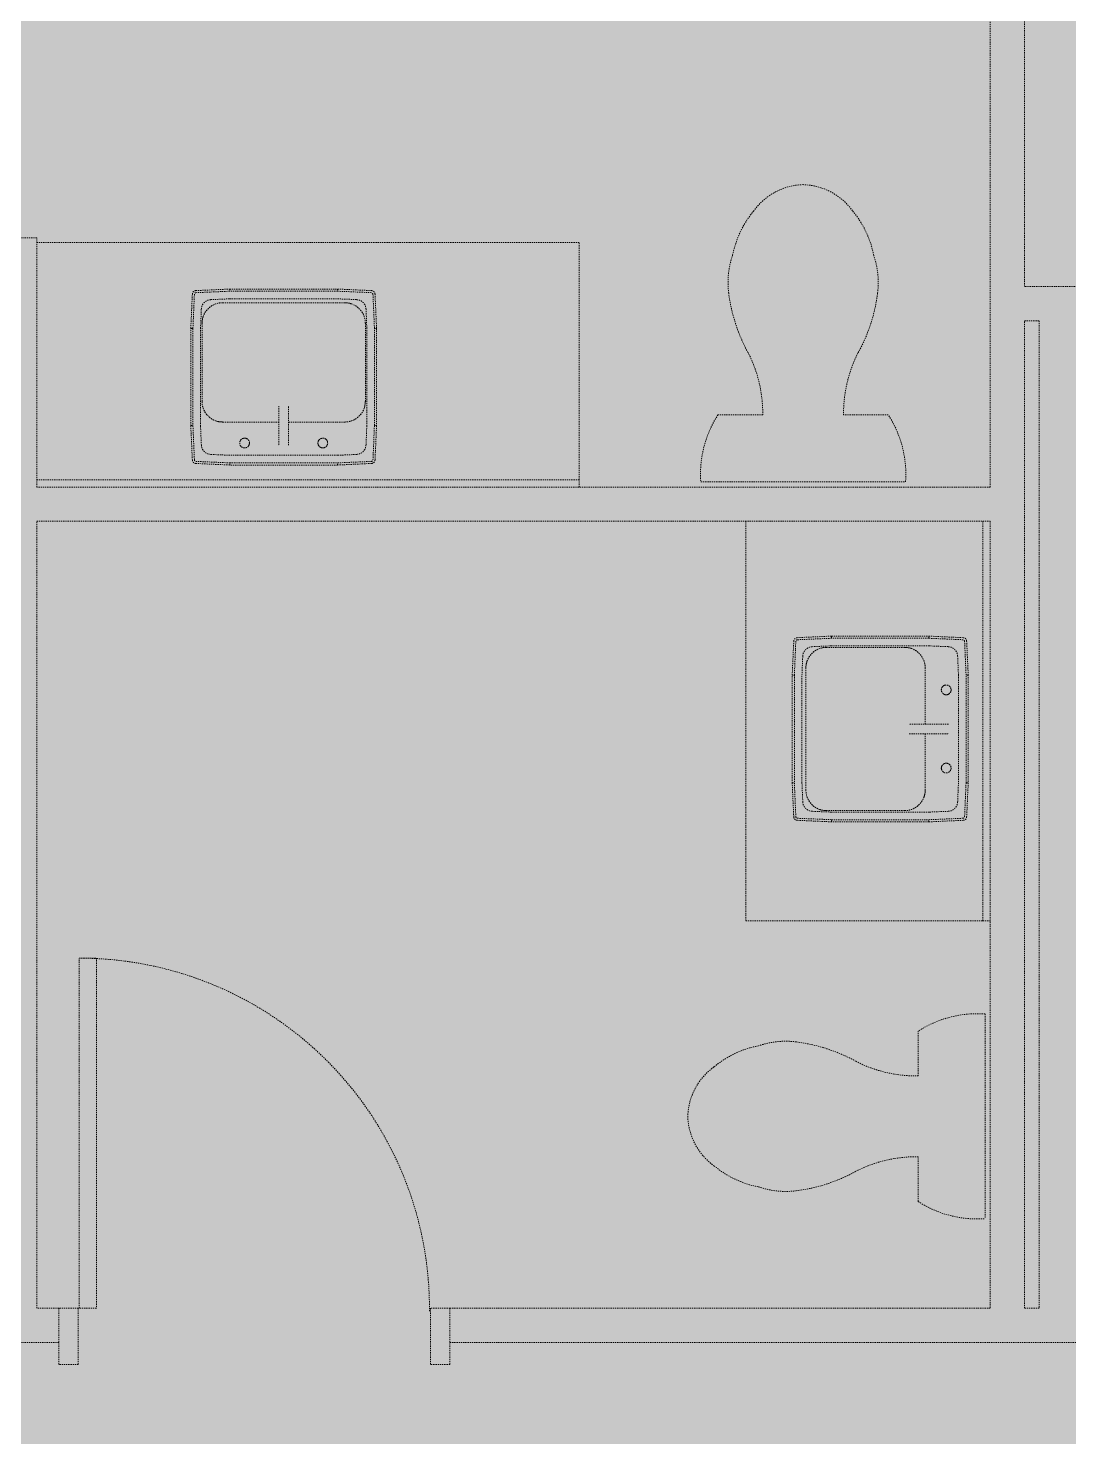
# Model space of a CAD drawing. Header units: inches. Extents: x 2358 to 5360, y 33 to 2545.
# Drawn here: x 3255.5 to 3361.9, y 2129.9 to 2274 of the extents above; entities that cross this region are included whole.
import ezdxf

# ---------------------------------------------------------------- set-up
doc = ezdxf.new("R2010")
doc.units = ezdxf.units.IN
doc.header["$MEASUREMENT"] = 0
doc.linetypes.add('Demolished', pattern=[0.1875, 0.125, -0.0625])
for name, color, linetype, lineweight in [('A-DETL-GENF', 92, 'Continuous', 9), ('A-DOOR', 31, 'Demolished', 9), ('A-DOOR-FRAM', 31, 'Demolished', 20), ('I-WALL', 2, 'Demolished', 9), ('P-SANR-FIXT', 6, 'Demolished', 9), ('Q-CASE', 31, 'Continuous', 13)]:
    doc.layers.add(name, color=color, linetype=linetype, lineweight=lineweight)

# ---------------------------------------------------------------- blocks, each defined once
blk = doc.blocks.new('Single Flush - OTJ_SOLIDFLUSH_ALUM-4852762-FIRST FLOOR DEMOLITION')
at = {"layer": 'A-DOOR', "color": 10, "lineweight": 20}
for p, q in [((16.15625, -1.75), (17.90625, -1.75)), ((16.15625, -37.5625), (16.15625, -1.75)), ((17.90625, -1.75), (17.90625, -37.5625)), ((17.90625, -37.5625), (16.15625, -37.5625))]:
    blk.add_line(p, q, dxfattribs=at)
at = {"layer": 'A-DOOR', "color": 7}
blk.add_arc((17.90625, -1.75), 35.8125, 179.5, 270, dxfattribs=at)
at = {"layer": 'A-DOOR-FRAM', "color": 10}
for p, q in [((-20, 4), (-20, -1.75)), ((-20, 4), (-18, 4)), ((-18, 4), (-18, -1.75)), ((18.000004, 4), (18.000004, -1.75)), ((18.000004, 4), (20.000004, 4)), ((20.000004, 4), (20.000004, -1.75)), ((-20, -1.75), (-18, -1.75)), ((18.000004, -1.75), (20.000004, -1.75))]:
    blk.add_line(p, q, dxfattribs=at)
blk = doc.blocks.new('P-Toilet-Floor-3D - Floor Mount-4923186-FIRST FLOOR DEMOLITION')
at = {"layer": 'P-SANR-FIXT', "color": 7}
for p, q in [((10.46, -1.47), (-10.46, -1.47)), ((-8.7, -8.31), (-4.13, -8.31)), ((4.13, -8.31), (8.7, -8.31))]:
    blk.add_line(p, q, dxfattribs=at)
for centre, radius, start, end in [((0.69, -2.25), 11.19, 176.0012, 212.8527), ((-0.69, -2.25), 11.19, 327.1473, 3.9988), ((-17.85, -8.46), 13.72, 332.9997, 0.6089), ((17.85, -8.46), 13.72, 179.3911, 207.0003), ((9.41, -22.94), 17.16, 151.2397, 172.7867), ((-9.41, -22.94), 17.16, 7.2133, 28.7603), ((0.88, -21.86), 8.56, 172.7867, 198.8936), ((-0.88, -21.86), 8.56, 341.1064, 7.2133), ((2.68, -22.72), 10.08, 190.9157, 219.9319), ((-2.68, -22.72), 10.08, 320.0681, 349.0843), ((0.18, -25.42), 6.45, 215.8378, 268.4031), ((-0.18, -25.42), 6.45, 271.5969, 324.1622)]:
    blk.add_arc(centre, radius, start, end, dxfattribs=at)
blk = doc.blocks.new('P-Toilet-Floor-3D - Floor Mount-4923280-FIRST FLOOR DEMOLITION')
at = {"layer": 'P-SANR-FIXT', "color": 7}
for p, q in [((-8.7, 8.31), (-4.13, 8.31)), ((4.13, 8.31), (8.7, 8.31)), ((10.46, 1.47), (-10.46, 1.47))]:
    blk.add_line(p, q, dxfattribs=at)
for centre, radius, start, end in [((0.18, 25.42), 6.45, 91.5969, 144.1622), ((-0.18, 25.42), 6.45, 35.8378, 88.4031), ((2.68, 22.72), 10.08, 140.0681, 169.0843), ((-2.68, 22.72), 10.08, 10.9157, 39.9319), ((0.88, 21.86), 8.56, 161.1064, 187.2133), ((-0.88, 21.86), 8.56, 352.7867, 18.8936), ((9.41, 22.94), 17.16, 187.2133, 208.7603), ((-9.41, 22.94), 17.16, 331.2397, 352.7867), ((-17.85, 8.46), 13.72, 359.3911, 27.0003), ((17.85, 8.46), 13.72, 152.9997, 180.6089), ((0.69, 2.25), 11.19, 147.1473, 183.9988), ((-0.69, 2.25), 11.19, 356.0012, 32.8527)]:
    blk.add_arc(centre, radius, start, end, dxfattribs=at)
blk = doc.blocks.new('C-Counter Top - ADJ HEIGHT-4923423-FIRST FLOOR DEMOLITION')
at = {"layer": 'Q-CASE', "color": 7, "linetype": 'Demolished', "lineweight": 9}
for p, q in [((-6.39, -0.75), (-6.39, 0)), ((-47.26, -0.75), (-6.39, -0.75)), ((-6.39, -25), (-6.39, -0.75)), ((-47.26, -25), (-6.39, -25))]:
    blk.add_line(p, q, dxfattribs=at)
blk = doc.blocks.new('C-Counter Top - ADJ HEIGHT-V22-FIRST FLOOR DEMOLITION')
at = {"layer": 'Q-CASE', "color": 7, "linetype": 'Demolished', "lineweight": 9}
for p, q in [((8.2, 25), (-47.26, 25)), ((8.2, 0.75), (8.2, 25)), ((8.2, 0.75), (-47.26, 0.75)), ((8.2, 0), (8.2, 0.75))]:
    blk.add_line(p, q, dxfattribs=at)
blk = doc.blocks.new('P-Sink-Rectangular - PSR1918-V23-FIRST FLOOR DEMOLITION')
at = {"layer": 'P-SANR-FIXT', "color": 7}
for p, q in [((-8.99, 8.84), (-5.52, 9)), ((-5.51, 8.78), (-8.98, 8.63)), ((-5.52, 9), (5.52, 9)), ((-5.52, 9), (-5.51, 8.78)), ((5.51, 8.78), (-5.51, 8.78)), ((5.52, 9), (5.51, 8.78)), ((8.98, 8.63), (5.51, 8.78)), ((5.52, 9), (8.99, 8.84)), ((-9.5, 4.97), (-9.34, 8.49)), ((-9.13, 8.48), (-9.28, 4.96)), ((-7.47, 7.92), (-5.51, 8)), ((-5.51, 8), (5.51, 8)), ((5.51, 8), (7.47, 7.92)), ((9.28, 4.96), (9.13, 8.48)), ((9.34, 8.49), (9.5, 4.97)), ((-8.5, 5.01), (-8.42, 6.97)), ((8.42, 6.97), (8.5, 5.01)), ((-9.5, 4.97), (-9.28, 4.96)), ((-9.5, -4.97), (-9.5, 4.97)), ((-9.28, 4.96), (-9.28, -4.96)), ((-8.5, -5.01), (-8.5, 5.01)), ((-6.25, 4.6), (-0.49, 4.6)), ((-6.25, 4.6), (-0.49, 4.6)), ((0.48, 4.6), (6.25, 4.6)), ((0.48, 4.6), (6.25, 4.6)), ((8.5, 5.01), (8.5, -5.01)), ((9.5, 4.97), (9.28, 4.96)), ((9.28, -4.96), (9.28, 4.96)), ((9.5, 4.97), (9.5, -4.97)), ((-8.35, -5.5), (-8.35, 2.5)), ((-8.35, -5.5), (-8.35, 2.5)), ((8.35, 2.5), (8.35, -5.5)), ((8.35, 2.5), (8.35, -5.5)), ((-9.5, -4.97), (-9.28, -4.96)), ((-9.34, -8.49), (-9.5, -4.97)), ((-9.28, -4.96), (-9.13, -8.48)), ((-8.42, -6.97), (-8.5, -5.01)), ((8.5, -5.01), (8.42, -6.97)), ((9.13, -8.48), (9.28, -4.96)), ((9.5, -4.97), (9.28, -4.96)), ((9.5, -4.97), (9.34, -8.49)), ((-8.98, -8.63), (-5.51, -8.78)), ((-5.51, -8), (-7.47, -7.92)), ((6.25, -7.6), (-6.25, -7.6)), ((6.25, -7.6), (-6.25, -7.6)), ((5.51, -8), (-5.51, -8)), ((7.47, -7.92), (5.51, -8)), ((5.51, -8.78), (8.98, -8.63)), ((-5.52, -9), (-8.99, -8.84)), ((-5.52, -9), (-5.51, -8.78)), ((5.52, -9), (-5.52, -9)), ((-5.51, -8.78), (5.51, -8.78)), ((5.52, -9), (5.51, -8.78)), ((8.99, -8.84), (5.52, -9))]:
    blk.add_line(p, q, dxfattribs=at)
at = {"layer": 'P-SANR-FIXT', "color": 7, "flags": 128}
for points in [[(-0.5, 6.97), (-0.5, 6.97), (-0.5, 6.96), (-0.5, 6.95), (-0.5, 6.94), (-0.5, 6.93), (-0.5, 6.91), (-0.5, 6.89), (-0.5, 6.87), (-0.5, 6.84), (-0.5, 6.81), (-0.5, 6.78), (-0.5, 6.74), (-0.5, 6.7), (-0.5, 6.66), (-0.5, 6.62), (-0.5, 6.57), (-0.5, 6.52), (-0.5, 6.47), (-0.5, 6.42), (-0.5, 6.36), (-0.5, 6.3), (-0.5, 6.24), (-0.5, 6.18), (-0.5, 6.11), (-0.5, 6.05), (-0.5, 5.98), (-0.5, 5.91), (-0.5, 5.84), (-0.5, 5.77), (-0.5, 5.69), (-0.5, 5.62), (-0.5, 5.54), (-0.5, 5.46), (-0.5, 5.39), (-0.5, 5.31), (-0.5, 5.23), (-0.5, 5.15), (-0.5, 5.07), (-0.5, 4.99), (-0.5, 4.91), (-0.5, 4.83), (-0.5, 4.75), (-0.5, 4.67), (-0.5, 4.59), (-0.5, 4.51), (-0.5, 4.44), (-0.5, 4.36), (-0.5, 4.28), (-0.5, 4.21), (-0.5, 4.13), (-0.5, 4.06), (-0.5, 3.99), (-0.5, 3.92), (-0.5, 3.86), (-0.5, 3.79), (-0.5, 3.73), (-0.5, 3.66), (-0.5, 3.61), (-0.5, 3.55), (-0.5, 3.49), (-0.5, 3.44), (-0.5, 3.39), (-0.5, 3.34), (-0.5, 3.3), (-0.5, 3.25), (-0.5, 3.21), (-0.5, 3.18), (-0.5, 3.14), (-0.5, 3.11), (-0.5, 3.08), (-0.5, 3.06), (-0.5, 3.04), (-0.5, 3.02), (-0.5, 3), (-0.5, 2.99), (-0.5, 2.98), (-0.5, 2.97), (-0.5, 2.97), (-0.5, 2.97)], [(0.5, 2.97), (0.5, 2.97), (0.5, 2.97), (0.5, 2.98), (0.5, 2.99), (0.5, 3.01), (0.5, 3.02), (0.5, 3.05), (0.5, 3.07), (0.5, 3.1), (0.5, 3.13), (0.5, 3.16), (0.5, 3.19), (0.5, 3.23), (0.5, 3.27), (0.5, 3.32), (0.5, 3.36), (0.5, 3.41), (0.5, 3.46), (0.5, 3.52), (0.5, 3.57), (0.5, 3.63), (0.5, 3.69), (0.5, 3.76), (0.5, 3.82), (0.5, 3.89), (0.5, 3.95), (0.5, 4.02), (0.5, 4.1), (0.5, 4.17), (0.5, 4.24), (0.5, 4.32), (0.5, 4.39), (0.5, 4.47), (0.5, 4.55), (0.5, 4.63), (0.5, 4.71), (0.5, 4.79), (0.5, 4.87), (0.5, 4.95), (0.5, 5.03), (0.5, 5.11), (0.5, 5.19), (0.5, 5.26), (0.5, 5.34), (0.5, 5.42), (0.5, 5.5), (0.5, 5.58), (0.5, 5.65), (0.5, 5.73), (0.5, 5.8), (0.5, 5.87), (0.5, 5.94), (0.5, 6.01), (0.5, 6.08), (0.5, 6.14), (0.5, 6.21), (0.5, 6.27), (0.5, 6.33), (0.5, 6.39), (0.5, 6.44), (0.5, 6.49), (0.5, 6.55), (0.5, 6.59), (0.5, 6.64), (0.5, 6.68), (0.5, 6.72), (0.5, 6.76), (0.5, 6.79), (0.5, 6.82), (0.5, 6.85), (0.5, 6.88), (0.5, 6.9), (0.5, 6.92), (0.5, 6.93), (0.5, 6.95), (0.5, 6.96), (0.5, 6.96), (0.5, 6.97), (0.5, 6.97)]]:
    blk.add_lwpolyline(points, dxfattribs=at)
at = {"layer": 'P-SANR-FIXT', "color": 7}
for centre, radius, start, end in [((-8.97, 8.47), 0.371, 92.5667, 177.4333), ((8.97, 8.47), 0.371, 2.5667, 87.4333), ((-8.97, 8.47), 0.156, 92.5667, 177.4333), ((-7.42, 6.92), 0.995, 92.5667, 177.4333), ((-4, 6.75), 0.5, 360, 180), ((-4, 6.75), 0.5, 60, 120), ((-4, 6.75), 0.5, 60, 120), ((-4, 6.75), 0.5, 75, 105), ((-4, 6.75), 0.5, 75, 105), ((4, 6.75), 0.5, 360, 180), ((4, 6.75), 0.5, 0, 120), ((4, 6.75), 0.5, 0, 120), ((4, 6.75), 0.5, 75, 105), ((4, 6.75), 0.5, 75, 105), ((7.42, 6.92), 0.995, 2.5667, 87.4333), ((8.97, 8.47), 0.156, 2.5667, 87.4333), ((-4, 6.75), 0.5, 180, 360), ((-4, 6.75), 0.5, 180, 270), ((-4, 6.75), 0.5, 180, 270), ((-4, 6.75), 0.5, 135, 165), ((-4, 6.75), 0.5, 135, 165), ((-4, 6.75), 0.5, 195, 240), ((-4, 6.75), 0.5, 195, 240), ((-4, 6.75), 0.5, 255, 270), ((-4, 6.75), 0.5, 255, 270), ((-4, 6.75), 0.5, 0, 45), ((-4, 6.75), 0.5, 15, 45), ((-4, 6.75), 0.5, 0, 45), ((-4, 6.75), 0.5, 15, 45), ((-4, 6.75), 0.5, 315, 360), ((-4, 6.75), 0.5, 315, 360), ((-4, 6.75), 0.5, 315, 345), ((-4, 6.75), 0.5, 315, 345), ((4, 6.75), 0.5, 165, 180), ((4, 6.75), 0.5, 165, 180), ((4, 6.75), 0.5, 165, 180), ((4, 6.75), 0.5, 165, 180), ((4, 6.75), 0.5, 180, 360), ((4, 6.75), 0.5, 180, 195), ((4, 6.75), 0.5, 180, 195), ((4, 6.75), 0.5, 180, 195), ((4, 6.75), 0.5, 180, 195), ((4, 6.75), 0.5, 135, 164.8281), ((4, 6.75), 0.5, 135, 164.8281), ((4, 6.75), 0.5, 195.1719, 225), ((4, 6.75), 0.5, 195.1719, 225), ((4, 6.75), 0.5, 135, 150), ((4, 6.75), 0.5, 135, 150), ((4, 6.75), 0.5, 210, 225), ((4, 6.75), 0.5, 210, 225), ((4, 6.75), 0.5, 240, 300), ((4, 6.75), 0.5, 240, 300), ((4, 6.75), 0.5, 255, 270), ((4, 6.75), 0.5, 255, 270), ((4, 6.75), 0.5, 30, 60), ((4, 6.75), 0.5, 30, 60), ((4, 6.75), 0.5, 315, 345), ((4, 6.75), 0.5, 315, 345), ((4, 6.75), 0.5, 315, 330), ((4, 6.75), 0.5, 315, 330), ((-6.25, 2.5), 2.1, 90, 180), ((-6.25, 2.5), 2.1, 90, 180), ((-6.25, 2.5), 2.1, 115.0288, 154.9712), ((-6.25, 2.5), 2.1, 90, 109.9712), ((6.25, 2.5), 2.1, 70.0288, 90), ((6.25, 2.5), 2.1, 0, 90), ((6.25, 2.5), 2.1, 0, 90), ((6.25, 2.5), 2.1, 25.0288, 64.9712), ((-6.25, 2.5), 2.1, 160.0288, 180), ((6.25, 2.5), 2.1, 0, 19.9712), ((-6.25, -5.5), 2.1, 180, 270), ((-6.25, -5.5), 2.1, 180, 270), ((-6.25, -5.5), 2.1, 181.1283, 199.9712), ((6.25, -5.5), 2.1, 270, 360), ((6.25, -5.5), 2.1, 270, 360), ((6.25, -5.5), 2.1, 340.0288, 358.8717), ((-7.42, -6.92), 0.995, 182.5667, 267.4333), ((-6.25, -5.5), 2.1, 205.0288, 244.9712), ((6.25, -5.5), 2.1, 295.0288, 334.9712), ((7.42, -6.92), 0.995, 272.5667, 357.4333), ((-8.97, -8.47), 0.371, 182.5667, 267.4333), ((-8.97, -8.47), 0.156, 182.5667, 267.4333), ((-6.25, -5.5), 2.1, 250.0288, 270), ((6.25, -5.5), 2.1, 270, 289.9712), ((8.97, -8.47), 0.156, 272.5667, 357.4333), ((8.97, -8.47), 0.371, 272.5667, 357.4333)]:
    blk.add_arc(centre, radius, start, end, dxfattribs=at)
blk = doc.blocks.new('P-Sink-Rectangular - PSR1918-3060176-FIRST FLOOR DEMOLITION')
at = {"layer": 'P-SANR-FIXT', "color": 7}
for p, q in [((-8.99, 8.84), (-5.52, 9)), ((-5.51, 8.78), (-8.98, 8.63)), ((-5.52, 9), (5.52, 9)), ((-5.52, 9), (-5.51, 8.78)), ((5.51, 8.78), (-5.51, 8.78)), ((5.52, 9), (5.51, 8.78)), ((8.98, 8.63), (5.51, 8.78)), ((5.52, 9), (8.99, 8.84)), ((-9.5, 4.97), (-9.34, 8.49)), ((-9.13, 8.48), (-9.28, 4.96)), ((-7.47, 7.92), (-5.51, 8)), ((-5.51, 8), (5.51, 8)), ((5.51, 8), (7.47, 7.92)), ((9.28, 4.96), (9.13, 8.48)), ((9.34, 8.49), (9.5, 4.97)), ((-8.5, 5.01), (-8.42, 6.97)), ((8.42, 6.97), (8.5, 5.01)), ((-9.5, 4.97), (-9.28, 4.96)), ((-9.5, -4.97), (-9.5, 4.97)), ((-9.28, 4.96), (-9.28, -4.96)), ((-8.5, -5.01), (-8.5, 5.01)), ((-6.25, 4.6), (-0.49, 4.6)), ((-6.25, 4.6), (-0.49, 4.6)), ((0.48, 4.6), (6.25, 4.6)), ((0.48, 4.6), (6.25, 4.6)), ((8.5, 5.01), (8.5, -5.01)), ((9.5, 4.97), (9.28, 4.96)), ((9.28, -4.96), (9.28, 4.96)), ((9.5, 4.97), (9.5, -4.97)), ((-8.35, -5.5), (-8.35, 2.5)), ((-8.35, -5.5), (-8.35, 2.5)), ((8.35, 2.5), (8.35, -5.5)), ((8.35, 2.5), (8.35, -5.5)), ((-9.5, -4.97), (-9.28, -4.96)), ((-9.34, -8.49), (-9.5, -4.97)), ((-9.28, -4.96), (-9.13, -8.48)), ((-8.42, -6.97), (-8.5, -5.01)), ((8.5, -5.01), (8.42, -6.97)), ((9.13, -8.48), (9.28, -4.96)), ((9.5, -4.97), (9.28, -4.96)), ((9.5, -4.97), (9.34, -8.49)), ((-8.98, -8.63), (-5.51, -8.78)), ((-5.51, -8), (-7.47, -7.92)), ((6.25, -7.6), (-6.25, -7.6)), ((6.25, -7.6), (-6.25, -7.6)), ((5.51, -8), (-5.51, -8)), ((7.47, -7.92), (5.51, -8)), ((5.51, -8.78), (8.98, -8.63)), ((-5.52, -9), (-8.99, -8.84)), ((-5.52, -9), (-5.51, -8.78)), ((5.52, -9), (-5.52, -9)), ((-5.51, -8.78), (5.51, -8.78)), ((5.52, -9), (5.51, -8.78)), ((8.99, -8.84), (5.52, -9))]:
    blk.add_line(p, q, dxfattribs=at)
at = {"layer": 'P-SANR-FIXT', "color": 7, "flags": 128}
for points in [[(-0.5, 6.97), (-0.5, 6.97), (-0.5, 6.96), (-0.5, 6.95), (-0.5, 6.94), (-0.5, 6.93), (-0.5, 6.91), (-0.5, 6.89), (-0.5, 6.87), (-0.5, 6.84), (-0.5, 6.81), (-0.5, 6.78), (-0.5, 6.74), (-0.5, 6.7), (-0.5, 6.66), (-0.5, 6.62), (-0.5, 6.57), (-0.5, 6.52), (-0.5, 6.47), (-0.5, 6.42), (-0.5, 6.36), (-0.5, 6.3), (-0.5, 6.24), (-0.5, 6.18), (-0.5, 6.11), (-0.5, 6.05), (-0.5, 5.98), (-0.5, 5.91), (-0.5, 5.84), (-0.5, 5.77), (-0.5, 5.69), (-0.5, 5.62), (-0.5, 5.54), (-0.5, 5.46), (-0.5, 5.39), (-0.5, 5.31), (-0.5, 5.23), (-0.5, 5.15), (-0.5, 5.07), (-0.5, 4.99), (-0.5, 4.91), (-0.5, 4.83), (-0.5, 4.75), (-0.5, 4.67), (-0.5, 4.59), (-0.5, 4.51), (-0.5, 4.44), (-0.5, 4.36), (-0.5, 4.28), (-0.5, 4.21), (-0.5, 4.13), (-0.5, 4.06), (-0.5, 3.99), (-0.5, 3.92), (-0.5, 3.86), (-0.5, 3.79), (-0.5, 3.73), (-0.5, 3.66), (-0.5, 3.61), (-0.5, 3.55), (-0.5, 3.49), (-0.5, 3.44), (-0.5, 3.39), (-0.5, 3.34), (-0.5, 3.3), (-0.5, 3.25), (-0.5, 3.21), (-0.5, 3.18), (-0.5, 3.14), (-0.5, 3.11), (-0.5, 3.08), (-0.5, 3.06), (-0.5, 3.04), (-0.5, 3.02), (-0.5, 3), (-0.5, 2.99), (-0.5, 2.98), (-0.5, 2.97), (-0.5, 2.97), (-0.5, 2.97)], [(0.5, 2.97), (0.5, 2.97), (0.5, 2.97), (0.5, 2.98), (0.5, 2.99), (0.5, 3.01), (0.5, 3.02), (0.5, 3.05), (0.5, 3.07), (0.5, 3.1), (0.5, 3.13), (0.5, 3.16), (0.5, 3.19), (0.5, 3.23), (0.5, 3.27), (0.5, 3.32), (0.5, 3.36), (0.5, 3.41), (0.5, 3.46), (0.5, 3.52), (0.5, 3.57), (0.5, 3.63), (0.5, 3.69), (0.5, 3.76), (0.5, 3.82), (0.5, 3.89), (0.5, 3.95), (0.5, 4.02), (0.5, 4.1), (0.5, 4.17), (0.5, 4.24), (0.5, 4.32), (0.5, 4.39), (0.5, 4.47), (0.5, 4.55), (0.5, 4.63), (0.5, 4.71), (0.5, 4.79), (0.5, 4.87), (0.5, 4.95), (0.5, 5.03), (0.5, 5.11), (0.5, 5.19), (0.5, 5.26), (0.5, 5.34), (0.5, 5.42), (0.5, 5.5), (0.5, 5.58), (0.5, 5.65), (0.5, 5.73), (0.5, 5.8), (0.5, 5.87), (0.5, 5.94), (0.5, 6.01), (0.5, 6.08), (0.5, 6.14), (0.5, 6.21), (0.5, 6.27), (0.5, 6.33), (0.5, 6.39), (0.5, 6.44), (0.5, 6.49), (0.5, 6.55), (0.5, 6.59), (0.5, 6.64), (0.5, 6.68), (0.5, 6.72), (0.5, 6.76), (0.5, 6.79), (0.5, 6.82), (0.5, 6.85), (0.5, 6.88), (0.5, 6.9), (0.5, 6.92), (0.5, 6.93), (0.5, 6.95), (0.5, 6.96), (0.5, 6.96), (0.5, 6.97), (0.5, 6.97)]]:
    blk.add_lwpolyline(points, dxfattribs=at)
at = {"layer": 'P-SANR-FIXT', "color": 7}
for centre, radius, start, end in [((-8.97, 8.47), 0.371, 92.5667, 177.4333), ((8.97, 8.47), 0.371, 2.5667, 87.4333), ((-8.97, 8.47), 0.156, 92.5667, 177.4333), ((-7.42, 6.92), 0.995, 92.5667, 177.4333), ((-4, 6.75), 0.5, 360, 180), ((-4, 6.75), 0.5, 60, 120), ((-4, 6.75), 0.5, 60, 120), ((-4, 6.75), 0.5, 75, 105), ((-4, 6.75), 0.5, 75, 105), ((4, 6.75), 0.5, 360, 180), ((4, 6.75), 0.5, 0, 120), ((4, 6.75), 0.5, 0, 120), ((4, 6.75), 0.5, 75, 105), ((4, 6.75), 0.5, 75, 105), ((7.42, 6.92), 0.995, 2.5667, 87.4333), ((8.97, 8.47), 0.156, 2.5667, 87.4333), ((-4, 6.75), 0.5, 180, 360), ((-4, 6.75), 0.5, 180, 270), ((-4, 6.75), 0.5, 180, 270), ((-4, 6.75), 0.5, 135, 165), ((-4, 6.75), 0.5, 135, 165), ((-4, 6.75), 0.5, 195, 240), ((-4, 6.75), 0.5, 195, 240), ((-4, 6.75), 0.5, 255, 270), ((-4, 6.75), 0.5, 255, 270), ((-4, 6.75), 0.5, 0, 45), ((-4, 6.75), 0.5, 15, 45), ((-4, 6.75), 0.5, 0, 45), ((-4, 6.75), 0.5, 15, 45), ((-4, 6.75), 0.5, 315, 360), ((-4, 6.75), 0.5, 315, 360), ((-4, 6.75), 0.5, 315, 345), ((-4, 6.75), 0.5, 315, 345), ((4, 6.75), 0.5, 135, 180), ((4, 6.75), 0.5, 135, 180), ((4, 6.75), 0.5, 165, 180), ((4, 6.75), 0.5, 165, 180), ((4, 6.75), 0.5, 180, 360), ((4, 6.75), 0.5, 180, 225), ((4, 6.75), 0.5, 180, 195), ((4, 6.75), 0.5, 180, 225), ((4, 6.75), 0.5, 180, 195), ((4, 6.75), 0.5, 135, 150), ((4, 6.75), 0.5, 135, 150), ((4, 6.75), 0.5, 210, 225), ((4, 6.75), 0.5, 210, 225), ((4, 6.75), 0.5, 240, 300), ((4, 6.75), 0.5, 240, 300), ((4, 6.75), 0.5, 255, 270), ((4, 6.75), 0.5, 255, 270), ((4, 6.75), 0.5, 30, 60), ((4, 6.75), 0.5, 30, 60), ((4, 6.75), 0.5, 315, 345), ((4, 6.75), 0.5, 315, 345), ((4, 6.75), 0.5, 315, 330), ((4, 6.75), 0.5, 315, 330), ((-6.25, 2.5), 2.1, 90, 180), ((-6.25, 2.5), 2.1, 90, 180), ((-6.25, 2.5), 2.1, 115.0288, 154.9712), ((-6.25, 2.5), 2.1, 90, 109.9712), ((6.25, 2.5), 2.1, 70.0288, 90), ((6.25, 2.5), 2.1, 0, 90), ((6.25, 2.5), 2.1, 0, 90), ((6.25, 2.5), 2.1, 25.0288, 64.9712), ((-6.25, 2.5), 2.1, 160.0288, 180), ((6.25, 2.5), 2.1, 0, 19.9712), ((-6.25, -5.5), 2.1, 180, 199.9712), ((-6.25, -5.5), 2.1, 180, 270), ((-6.25, -5.5), 2.1, 180, 270), ((6.25, -5.5), 2.1, 270, 360), ((6.25, -5.5), 2.1, 270, 360), ((6.25, -5.5), 2.1, 340.0288, 360), ((-7.42, -6.92), 0.995, 182.5667, 267.4333), ((-6.25, -5.5), 2.1, 205.0288, 244.9712), ((6.25, -5.5), 2.1, 295.0288, 334.9712), ((7.42, -6.92), 0.995, 272.5667, 357.4333), ((-8.97, -8.47), 0.371, 182.5667, 267.4333), ((-8.97, -8.47), 0.156, 182.5667, 267.4333), ((-6.25, -5.5), 2.1, 250.0288, 270), ((6.25, -5.5), 2.1, 270, 289.9712), ((8.97, -8.47), 0.156, 272.5667, 357.4333), ((8.97, -8.47), 0.371, 272.5667, 357.4333)]:
    blk.add_arc(centre, radius, start, end, dxfattribs=at)

msp = doc.modelspace()

# ---------------------------------------------------------------- hatches: boundary and pattern name
at = {"layer": 'A-DETL-GENF'}
h = msp.add_hatch(color=254, dxfattribs=at)
h.paths.add_polyline_path([(5074.04, 154.12), (5359.88, 269.77), (5028.87, 1087.92), (5028.17, 1087.64), (5045.22, 1045.46), (5045.91, 1045.73), (5046.85, 1043.42), (5046.15, 1043.13), (5063.21, 1000.95), (5063.89, 1001.23), (5064.83, 998.91), (5064.13, 998.63), (5081.19, 956.45), (5081.87, 956.72), (5082.81, 954.41), (5082.11, 954.13), (5099.17, 911.94), (5099.85, 912.22), (5100.79, 909.9), (5100.1, 909.62), (5117.15, 867.44), (5117.84, 867.71), (5118.77, 865.4), (5118.08, 865.12), (5135.13, 822.93), (5135.82, 823.21), (5136.75, 820.89), (5136.06, 820.61), (5153.11, 778.43), (5153.8, 778.7), (5154.73, 776.39), (5154.04, 776.11), (5171.09, 733.92), (5171.78, 734.2), (5172.71, 731.88), (5172.02, 731.6), (5189.07, 689.42), (5189.76, 689.7), (5190.7, 687.38), (5190, 687.1), (5207.05, 644.91), (5207.74, 645.19), (5208.68, 642.87), (5207.98, 642.59), (5225.04, 600.41), (5225.72, 600.69), (5226.66, 598.37), (5225.96, 598.09), (5243.02, 555.9), (5243.7, 556.18), (5244.64, 553.86), (5243.94, 553.58), (5261, 511.4), (5261.68, 511.68), (5262.62, 509.36), (5261.93, 509.08), (5278.98, 466.89), (5279.67, 467.17), (5280.6, 464.85), (5279.91, 464.57), (5296.96, 422.39), (5297.65, 422.67), (5298.58, 420.35), (5297.89, 420.07), (5314.94, 377.88), (5315.63, 378.16), (5316.56, 375.84), (5315.87, 375.56), (5332.92, 333.38), (5333.61, 333.66), (5334.55, 331.34), (5333.85, 331.06), (5350.95, 288.77), (5351.63, 289.04), (5352.57, 286.73), (5351.87, 286.44), (5357.77, 271.84), (5356.85, 271.47), (5350.94, 286.07), (5347.93, 284.85), (5347, 287.17), (5350.01, 288.39), (5332.91, 330.68), (5329.91, 329.47), (5328.97, 331.78), (5331.99, 333), (5314.93, 375.18), (5314.1, 374.85), (5313.16, 377.17), (5313.99, 377.54), (5296.95, 419.69), (5293.95, 418.48), (5293.01, 420.79), (5296.02, 422.01), (5278.97, 464.19), (5275.97, 462.98), (5275.03, 465.3), (5278.04, 466.52), (5260.99, 508.7), (5257.98, 507.48), (5257.05, 509.8), (5260.06, 511.02), (5243.01, 553.2), (5240, 551.99), (5239.07, 554.31), (5242.08, 555.53), (5225.03, 597.71), (5222.02, 596.49), (5221.09, 598.81), (5224.1, 600.03), (5207.05, 642.21), (5204.04, 641), (5203.1, 643.32), (5206.12, 644.53), (5189.06, 686.72), (5186.06, 685.5), (5185.12, 687.82), (5188.14, 689.04), (5171.08, 731.22), (5168.08, 730.01), (5167.14, 732.33), (5170.16, 733.54), (5153.1, 775.73), (5150.1, 774.51), (5149.16, 776.83), (5152.17, 778.05), (5135.12, 820.23), (5132.12, 819.02), (5131.18, 821.34), (5134.19, 822.55), (5117.14, 864.74), (5114.14, 863.52), (5113.2, 865.84), (5116.21, 867.06), (5099.16, 909.24), (5098.35, 908.92), (5098.61, 908.29), (4956.75, 850.97), (4947.72, 873.32), (4889.01, 849.6), (4889.06, 849.47), (4885.82, 848.16), (4872.47, 881.19), (4692.86, 808.62), (4699.75, 791.58), (4695.11, 789.7), (4688.22, 806.75), (4595.1, 769.13), (4388.48, 1280.54), (4422.59, 1294.32), (4411.23, 1322.42), (4414.48, 1323.73), (4427.17, 1292.38), (4429.4, 1287.94), (4432.31, 1283.3), (4435.39, 1279.2), (4438.95, 1275.27), (4442.85, 1271.68), (4447.06, 1268.45), (4451.54, 1265.61), (4456.26, 1263.19), (4461.17, 1261.2), (4466.25, 1259.66), (4471.6, 1258.56), (4476.71, 1257.98), (4482.01, 1257.85), (4487.31, 1258.19), (4492.54, 1259.02), (4497.83, 1260.36), (4502.7, 1262.05), (4507.53, 1264.24), (4512.14, 1266.86), (4516.75, 1270.09), (4520.57, 1273.28), (4524.32, 1277.03), (4529.28, 1279.6), (4534.45, 1281.73), (4539.78, 1283.4), (4545.24, 1284.61), (4550.78, 1285.33), (4556.66, 1285.56), (4561.95, 1285.33), (4567.49, 1284.6), (4573.22, 1283.31), (4578.28, 1281.73), (4583.45, 1279.6), (4588.41, 1277.03), (4593.24, 1273.96), (4597.58, 1270.65), (4601.71, 1266.89), (4605.5, 1262.78), (4608.92, 1258.36), (4611.95, 1253.66), (4614.55, 1248.72), (4640.21, 1259.09), (4651.45, 1231.28), (4624.34, 1220.31), (4628.55, 1209.88), (4625.31, 1208.57), (4621.09, 1219), (4616.69, 1217.22), (4615.38, 1220.46), (4623.26, 1223.65), (4613.7, 1247.3), (4611.73, 1246.5), (4611.16, 1247.67), (4608.84, 1252.04), (4605.99, 1256.44), (4602.77, 1260.59), (4599.21, 1264.44), (4595.33, 1267.97), (4591.16, 1271.15), (4586.58, 1274.04), (4582.07, 1276.38), (4577.22, 1278.39), (4572.22, 1279.97), (4567.1, 1281.12), (4561.9, 1281.82), (4556.36, 1282.06), (4551.42, 1281.87), (4546.22, 1281.22), (4541.09, 1280.13), (4536.07, 1278.59), (4531.2, 1276.63), (4526.52, 1274.26), (4523.9, 1271.6), (4520.57, 1268.66), (4518.21, 1266.78), (4547.93, 1193.2), (4578.3, 1205.47), (4579.61, 1202.23), (4546, 1188.65), (4540.01, 1203.47), (4508.69, 1190.81), (4507.38, 1194.06), (4538.7, 1206.71), (4515.27, 1264.71), (4515.27, 1264.71), (4510.63, 1261.92), (4505.77, 1259.54), (4500.72, 1257.6), (4495.52, 1256.09), (4490.2, 1255.05), (4484.82, 1254.46), (4479.41, 1254.35), (4474.01, 1254.7), (4468.66, 1255.53), (4463.4, 1256.81), (4458.27, 1258.54), (4453.31, 1260.71), (4448.56, 1263.3), (4444.05, 1266.3), (4439.49, 1269.98), (4435.89, 1273.4), (4432.2, 1277.59), (4429.08, 1281.8), (4426.25, 1286.41), (4423.91, 1291.08), (4394.08, 1279.02), (4439.49, 1166.63), (4470.29, 1179.07), (4471.6, 1175.83), (4440.8, 1163.38), (4485.51, 1052.72), (4659.82, 1123.15), (4638.79, 1175.19), (4642.04, 1176.5), (4665.97, 1117.27), (4662.72, 1115.96), (4661.13, 1119.9), (4486.82, 1049.48), (4598.08, 774.1), (4772.39, 844.53), (4677.71, 1078.87), (4680.95, 1080.18), (4685.2, 1069.66), (4763.09, 1101.12), (4732.56, 1176.69), (4754.35, 1185.49), (4755.66, 1182.25), (4737.11, 1174.76), (4766.33, 1102.43), (4783.98, 1109.57), (4822.06, 1015.32), (4818.81, 1014.01), (4782.05, 1105.01), (4686.52, 1066.41), (4739.86, 934.38), (4835.39, 972.98), (4833.8, 976.92), (4837.04, 978.23), (4841.54, 967.11), (4838.29, 965.8), (4836.7, 969.74), (4741.17, 931.14), (4775.63, 845.84), (4871.16, 884.44), (4853.28, 928.71), (4856.52, 930.02), (4861.29, 918.22), (4872.1, 922.58), (4873.41, 919.34), (4862.6, 914.97), (4887.7, 852.85), (4946.41, 876.57), (4921.31, 938.69), (4910.5, 934.32), (4909.19, 937.57), (4920, 941.93), (4905.73, 977.24), (4908.98, 978.55), (4958.68, 855.53), (5097.3, 911.53), (5097.41, 911.23), (5098.23, 911.56), (5081.18, 953.75), (5078.17, 952.53), (5077.24, 954.85), (5080.25, 956.07), (5063.2, 998.25), (5060.19, 997.04), (5059.26, 999.36), (5062.27, 1000.57), (5045.22, 1042.76), (5042.21, 1041.54), (5041.27, 1043.86), (5044.29, 1045.08), (5027.23, 1087.26), (5024.23, 1086.05), (5023.29, 1088.37), (5026.31, 1089.58), (5009.25, 1131.77), (5006.25, 1130.55), (5005.31, 1132.87), (5008.33, 1134.09), (4991.27, 1176.27), (4988.27, 1175.06), (4987.33, 1177.38), (4990.34, 1178.59), (4973.29, 1220.78), (4970.29, 1219.56), (4969.35, 1221.88), (4972.36, 1223.1), (4955.31, 1265.28), (4952.31, 1264.07), (4952.49, 1263.6), (4936.5, 1257.14), (4947.36, 1230.27), (4826.9, 1181.58), (4875.8, 1060.59), (4872.56, 1059.28), (4820.95, 1186.95), (4824.2, 1188.26), (4825.59, 1184.83), (4942.8, 1232.2), (4931.94, 1259.07), (4951.18, 1266.85), (4951.37, 1266.38), (4954.38, 1267.6), (4937.33, 1309.79), (4934.32, 1308.57), (4933.39, 1310.89), (4936.4, 1312.11), (4919.35, 1354.29), (4916.34, 1353.08), (4915.41, 1355.39), (4918.42, 1356.61), (4901.37, 1398.8), (4898.36, 1397.58), (4897.43, 1399.9), (4900.44, 1401.12), (4883.39, 1443.3), (4880.38, 1442.09), (4879.44, 1444.4), (4882.46, 1445.62), (4865.4, 1487.8), (4862.49, 1486.59), (4862.67, 1486.16), (4664.62, 1406.12), (4722.21, 1263.64), (4725.26, 1264.88), (4726.57, 1261.63), (4697.4, 1249.84), (4686.16, 1277.66), (4709.03, 1286.9), (4661.38, 1404.81), (4574.54, 1369.71), (4587.51, 1337.6), (4589.44, 1333.47), (4591.81, 1329.57), (4594.57, 1325.94), (4597.85, 1322.51), (4601.19, 1319.67), (4604.96, 1317.11), (4608.98, 1314.96), (4613.21, 1313.25), (4617.6, 1312), (4622.1, 1311.23), (4626.65, 1310.94), (4631.21, 1311.14), (4635.72, 1311.83), (4640.13, 1312.99), (4644.39, 1314.62), (4645.81, 1311.43), (4641.49, 1309.76), (4637.03, 1308.53), (4632.47, 1307.76), (4627.85, 1307.45), (4623.22, 1307.6), (4618.64, 1308.21), (4614.13, 1309.28), (4609.76, 1310.8), (4605.56, 1312.75), (4601.58, 1315.1), (4597.58, 1318.1), (4594.42, 1320.95), (4591.16, 1324.6), (4588.41, 1328.38), (4586.21, 1332.09), (4584.27, 1336.29), (4549.18, 1423.11), (4398.86, 1362.36), (4400.99, 1357.11), (4397.74, 1355.8), (4395.62, 1361.05), (4357.67, 1345.72), (4350.63, 1363.16), (4355.73, 1365.22), (4361.04, 1352.07), (4550.69, 1428.71), (4573.22, 1372.95), (4861.36, 1489.4), (4861.54, 1488.94), (4864.48, 1490.13), (4847.42, 1532.31), (4844.42, 1531.1), (4843.48, 1533.41), (4846.5, 1534.63), (4829.44, 1576.81), (4826.44, 1575.6), (4825.5, 1577.92), (4828.51, 1579.14), (4811.46, 1621.32), (4808.46, 1620.11), (4807.52, 1622.42), (4810.53, 1623.64), (4793.48, 1665.82), (4790.48, 1664.61), (4789.54, 1666.93), (4792.55, 1668.15), (4775.51, 1710.33), (4773.1, 1709.36), (4772.17, 1711.68), (4774.57, 1712.65), (4757.52, 1754.83), (4754.51, 1753.62), (4753.58, 1755.94), (4756.59, 1757.16), (4739.44, 1799.57), (4736.44, 1798.36), (4735.5, 1800.67), (4738.52, 1801.89), (4721.46, 1844.08), (4718.46, 1842.86), (4717.56, 1845.19), (4720.53, 1846.4), (4703.86, 1887.65), (4700.85, 1886.44), (4699.91, 1888.76), (4702.93, 1889.97), (4685.5, 1933.08), (4682.5, 1931.87), (4681.56, 1934.19), (4684.57, 1935.41), (4667.52, 1977.59), (4664.51, 1976.38), (4663.58, 1978.69), (4666.59, 1979.91), (4649.54, 2022.09), (4646.68, 2020.94), (4645.75, 2023.26), (4648.61, 2024.42), (4631.56, 2066.6), (4628.55, 2065.39), (4627.62, 2067.7), (4630.63, 2068.92), (4613.57, 2111.1), (4610.57, 2109.89), (4609.63, 2112.21), (4612.65, 2113.43), (4595.6, 2155.61), (4592.59, 2154.4), (4591.65, 2156.71), (4594.67, 2157.93), (4577.61, 2200.11), (4574.61, 2198.9), (4573.67, 2201.22), (4576.69, 2202.44), (4559.63, 2244.62), (4556.63, 2243.4), (4555.69, 2245.72), (4558.7, 2246.94), (4541.65, 2289.12), (4538.65, 2287.91), (4537.71, 2290.23), (4540.72, 2291.45), (4523.67, 2333.63), (4520.67, 2332.41), (4519.73, 2334.73), (4522.74, 2335.95), (4505.69, 2378.13), (4502.68, 2376.92), (4501.75, 2379.24), (4504.76, 2380.45), (4487.71, 2422.64), (4484.7, 2421.42), (4483.77, 2423.74), (4486.78, 2424.96), (4469.54, 2467.61), (4466.53, 2466.39), (4465.6, 2468.71), (4468.61, 2469.93), (4451.56, 2512.11), (4448.55, 2510.9), (4447.62, 2513.22), (4450.63, 2514.43), (4439.11, 2542.94), (4440.04, 2543.32), (4439.5, 2544.66), (2358.62, 2544.66), (2358.62, 1652.81), (2649.87, 1456.37), (2881.77, 1550.06), (3009, 1464.24), (2955.99, 1385.65), (3246.85, 1189.46), (3482.23, 1538.42), (3691.04, 1622.79), (3685.11, 1637.47), (3688.35, 1638.78), (3694.29, 1624.1), (3739.13, 1642.22), (3805.16, 1478.8), (3803.55, 1478.16), (3825.49, 1422.3), (3827.63, 1423.17), (3907.42, 1225.68), (3877.61, 1213.59), (3913.82, 1124.09), (3945.07, 1136.72), (3949.65, 1125.38), (4024.56, 1155.65), (4028.11, 1146.85), (4328.27, 1268.07), (4561.35, 691.17), (4710.56, 751.46), (4710.09, 752.62), (4714.73, 754.49), (4774.66, 606.24), (4826.32, 478.54), (4926.13, 518.87), (4926.34, 519.35), (4929.32, 511.93), (4929.28, 511.91), (4942.78, 478.54), (4942.84, 478.56), (4953.11, 453.17), (4970.7, 460.27), (4981.37, 433.87), (4963.74, 426.73), (4963.81, 426.56), (4963.89, 426.53), (4994.26, 351.47), (4994.19, 351.46), (5061.81, 184.34), (5073.72, 189.15), (5084.12, 163.42), (5080.87, 162.11), (5080.1, 164.02), (5071.45, 160.52), (5073.24, 156.07), (5114.21, 172.62), (5112.99, 175.64), (5115.31, 176.57), (5116.52, 173.56), (5158.71, 190.61), (5157.69, 193.14), (5160, 194.08), (5161.03, 191.54), (5203.22, 208.59), (5202, 211.6), (5204.32, 212.54), (5205.53, 209.52), (5247.72, 226.57), (5246.5, 229.58), (5248.82, 230.52), (5250.04, 227.5), (5292.23, 244.55), (5291.21, 247.07), (5293.53, 248), (5294.54, 245.49), (5336.73, 262.53), (5335.51, 265.54), (5337.83, 266.48), (5339.05, 263.47), (5356.43, 270.49), (5356.81, 269.56), (5339.42, 262.54), (5339.7, 261.84), (5337.39, 260.91), (5337.1, 261.6), (5294.92, 244.56), (5295.2, 243.86), (5292.88, 242.93), (5292.6, 243.62), (5250.41, 226.58), (5250.69, 225.88), (5248.38, 224.95), (5248.1, 225.64), (5205.91, 208.6), (5206.19, 207.9), (5203.87, 206.96), (5203.59, 207.66), (5161.4, 190.61), (5161.68, 189.92), (5159.37, 188.98), (5159.09, 189.68), (5116.9, 172.63), (5117.18, 171.94), (5114.86, 171), (5114.58, 171.7), (5073.62, 155.15), (5073.82, 154.65)], flags=0)
h.paths.add_polyline_path([(5325.62, 263.34), (5315.32, 288.84), (5341.18, 299.29), (5351.48, 273.79), (5327.56, 264.12)], flags=0)
h.paths.add_polyline_path([(4972.4, 434.02), (4976.81, 435.8), (4968.76, 455.72), (4964, 453.79), (4972.01, 434.93)], flags=0)
h.paths.add_polyline_path([(4841.54, 689.92), (4832.55, 712.17), (4854.8, 721.16), (4863.79, 698.91)], flags=0)
h.paths.add_polyline_path([(5110.72, 798.83), (5101.73, 821.08), (5123.98, 830.07), (5132.98, 807.82), (5123.85, 804.13)], flags=0)
h.paths.add_polyline_path([(4733.65, 956.69), (4724.66, 978.95), (4746.92, 987.94), (4755.91, 965.69), (4739.86, 959.2)], flags=0)
h.paths.add_polyline_path([(4890.75, 1014.32), (4887.55, 1022.2), (4890.79, 1023.51), (4891.73, 1021.19), (5003.16, 1066.23), (4994.28, 1088.21), (5016.53, 1097.2), (5026.68, 1071.96), (4893.06, 1017.94), (4894, 1015.63), (4891.73, 1014.72)], flags=0)
h.paths.add_polyline_path([(5027.23, 1089.96), (5027.93, 1090.24), (5010.86, 1132.42), (5010.19, 1132.14), (5027.12, 1090.24)], flags=0)
h.paths.add_polyline_path([(3918.36, 1112.74), (3944.55, 1123.32), (3942.22, 1129.1), (3916.02, 1118.51), (3918.01, 1113.61)], flags=0)
h.paths.add_polyline_path([(5009.25, 1134.46), (5009.92, 1134.74), (4992.86, 1176.91), (4992.21, 1176.65), (5009.14, 1134.74)], flags=0)
h.paths.add_polyline_path([(4011.86, 1140.28), (4023.83, 1145.12), (4022.33, 1148.82), (4010.36, 1143.98), (4011.15, 1142.04)], flags=0)
h.paths.add_polyline_path([(4991.27, 1178.97), (4991.92, 1179.25), (4974.86, 1221.41), (4974.23, 1221.15), (4991.16, 1179.25)], flags=0)
h.paths.add_polyline_path([(4625.12, 1221.71), (4650.15, 1231.83), (4639.66, 1257.79), (4614.63, 1247.67), (4624.57, 1223.08)], flags=0)
h.paths.add_polyline_path([(4973.29, 1223.47), (4973.91, 1223.75), (4956.86, 1265.91), (4956.25, 1265.66), (4973.18, 1223.75)], flags=0)
h.paths.add_polyline_path([(4805.97, 1224.04), (4781.76, 1283.93), (4763.66, 1276.61), (4762.35, 1279.86), (4895.02, 1333.46), (4886.34, 1354.95), (4908.59, 1363.94), (4917.27, 1342.45), (4918.17, 1342.81), (4919.48, 1339.57), (4785, 1285.24), (4809.21, 1225.35)], flags=0)
h.paths.add_polyline_path([(4625.71, 1224.19), (4616.72, 1246.44), (4638.98, 1255.43), (4647.97, 1233.18), (4638.79, 1229.47)], flags=0)
h.paths.add_polyline_path([(4699.33, 1254.4), (4718.96, 1262.33), (4710.34, 1283.66), (4690.71, 1275.73), (4697.4, 1259.19)], flags=0)
h.paths.add_polyline_path([(4955.31, 1267.98), (4955.91, 1268.26), (4938.86, 1310.4), (4938.27, 1310.16), (4955.2, 1268.26)], flags=0)
h.paths.add_polyline_path([(3951.34, 1277.22), (3788.89, 1679.39), (3793.99, 1681.45), (3800.05, 1666.44), (4113.65, 1793.14), (4257.22, 1437.8), (4313.46, 1460.52), (4318.19, 1448.81), (4317.72, 1448.62), (4313.18, 1459.87), (4257.41, 1437.34), (4270.08, 1405.98), (3951.35, 1277.23)], flags=0)
h.paths.add_polyline_path([(4937.33, 1312.48), (4937.92, 1312.72), (4920.85, 1354.9), (4920.28, 1354.67), (4937.22, 1312.76)], flags=0)
h.paths.add_polyline_path([(4919.35, 1356.99), (4919.92, 1357.22), (4902.85, 1399.39), (4902.3, 1399.17), (4919.23, 1357.27)], flags=0)
h.paths.add_polyline_path([(4350.16, 1368.36), (4344.94, 1381.29), (4345.4, 1381.48), (4350.63, 1368.55)], flags=0)
h.paths.add_polyline_path([(4901.37, 1401.49), (4901.91, 1401.71), (4884.85, 1443.89), (4884.32, 1443.68), (4901.25, 1401.77)], flags=0)
h.paths.add_polyline_path([(4883.39, 1446), (4883.91, 1446.21), (4866.85, 1488.39), (4866.34, 1488.18), (4883.27, 1446.28)], flags=0)
h.paths.add_polyline_path([(3322.14, 1462.86), (3302.12, 1476.1), (3315.37, 1496.12), (3335.38, 1482.87), (3323.05, 1464.24)], flags=0)
h.paths.add_polyline_path([(2671.25, 1469.59), (2662.26, 1491.84), (2684.51, 1500.83), (2693.5, 1478.58), (2673.54, 1470.52)], flags=0)
h.paths.add_polyline_path([(4865.4, 1490.5), (4865.91, 1490.7), (4848.84, 1532.88), (4848.36, 1532.69), (4865.29, 1490.78)], flags=0)
h.paths.add_polyline_path([(4517.83, 1491.22), (4508.84, 1513.47), (4531.09, 1522.46), (4540.08, 1500.21), (4524.8, 1494.03)], flags=0)
h.paths.add_polyline_path([(4847.42, 1535.01), (4847.91, 1535.2), (4830.84, 1577.38), (4830.38, 1577.19), (4847.31, 1535.29)], flags=0)
h.paths.add_polyline_path([(3202.38, 1543.84), (3182.36, 1557.09), (3195.61, 1577.1), (3215.62, 1563.86), (3202.38, 1543.85)], flags=0)
h.paths.add_polyline_path([(4829.44, 1579.51), (4829.9, 1579.7), (4812.84, 1621.88), (4812.4, 1621.7), (4829.33, 1579.79)], flags=0)
h.paths.add_polyline_path([(2982.93, 1594.86), (2974.33, 1617.26), (2996.74, 1625.87), (3005.34, 1603.46), (2985.55, 1595.86)], flags=0)
h.paths.add_polyline_path([(4785.94, 1599.73), (4776.95, 1621.98), (4799.2, 1630.97), (4808.19, 1608.72)], flags=0)
h.paths.add_polyline_path([(4811.46, 1624.02), (4811.9, 1624.19), (4794.84, 1666.37), (4794.42, 1666.2), (4811.35, 1624.3)], flags=0)
h.paths.add_polyline_path([(2654.39, 1648.15), (2654.39, 1672.15), (2678.39, 1672.15), (2678.39, 1648.15)], flags=0)
h.paths.add_polyline_path([(3459.36, 1667.18), (3439.35, 1680.42), (3452.59, 1700.44), (3472.6, 1687.19), (3466.95, 1678.66)], flags=0)
h.paths.add_polyline_path([(4793.48, 1668.52), (4793.9, 1668.69), (4776.83, 1710.87), (4776.44, 1710.71), (4793.37, 1668.8)], flags=0)
h.paths.add_polyline_path([(3670.12, 1674.56), (3667.96, 1679.91), (3671.21, 1681.22), (3673.37, 1675.87), (3670.78, 1674.82)], flags=0)
h.paths.add_polyline_path([(2388.21, 1695.59), (2364.21, 1695.59), (2364.21, 1719.59), (2388.21, 1719.59)], flags=0)
h.paths.add_polyline_path([(4775.5, 1713.03), (4775.9, 1713.19), (4758.83, 1755.36), (4758.45, 1755.21), (4775.39, 1713.31)], flags=0)
h.paths.add_polyline_path([(3773.91, 1716.48), (3661.46, 1994.87), (3666.56, 1996.93), (3779.01, 1718.54), (3776.58, 1717.56)], flags=0)
h.paths.add_polyline_path([(3339.84, 1747.62), (3319.83, 1760.86), (3333.07, 1780.88), (3353.08, 1767.63), (3343.69, 1753.44)], flags=0)
h.paths.add_polyline_path([(4757.52, 1757.53), (4757.89, 1757.68), (4740.74, 1800.09), (4740.38, 1799.95), (4757.4, 1757.81)], flags=0)
h.paths.add_polyline_path([(4409.82, 1757.82), (4400.83, 1780.07), (4423.08, 1789.06), (4432.07, 1766.81), (4416.02, 1760.33)], flags=0)
h.paths.add_polyline_path([(4739.44, 1802.27), (4739.8, 1802.41), (4722.73, 1844.59), (4722.4, 1844.45), (4739.33, 1802.55)], flags=0)
h.paths.add_polyline_path([(3768.44, 1809.2), (3759.45, 1831.45), (3781.71, 1840.44), (3790.7, 1818.19), (3776.58, 1812.49)], flags=0)
h.paths.add_polyline_path([(4721.46, 1846.77), (4721.8, 1846.91), (4705.11, 1888.16), (4704.79, 1888.03), (4721.35, 1847.05)], flags=0)
h.paths.add_polyline_path([(4679.7, 1867.2), (4670.71, 1889.46), (4692.96, 1898.45), (4701.95, 1876.2), (4681.09, 1867.77)], flags=0)
h.paths.add_polyline_path([(3220.39, 1883.63), (2810.89, 1883.63), (2810.89, 1944.81), (2739.81, 1944.81), (2739.81, 2044.63), (2739.57, 2044.63), (2739.57, 2049.63), (3483.64, 2049.63), (3483.64, 2044.63), (3231.94, 2044.63), (3231.94, 1958.31), (3220.39, 1958.31), (3220.39, 1883.81)], flags=0)
h.paths.add_polyline_path([(4703.86, 1890.35), (4704.17, 1890.48), (4686.73, 1933.58), (4686.44, 1933.46), (4703.74, 1890.63)], flags=0)
h.paths.add_polyline_path([(4035.47, 1917.09), (4026.48, 1939.34), (4048.73, 1948.33), (4057.73, 1926.08)], flags=0)
h.paths.add_polyline_path([(3384.08, 1920.52), (3364.07, 1933.76), (3377.31, 1953.78), (3397.33, 1940.53)], flags=0)
h.paths.add_polyline_path([(2364.21, 1935.59), (2364.21, 1959.59), (2388.21, 1959.59), (2388.21, 1935.59), (2370.42, 1935.59)], flags=0)
h.paths.add_polyline_path([(2657.89, 1935.59), (2654.39, 1935.59), (2654.39, 1959.59), (2678.39, 1959.59), (2678.39, 1935.59)], flags=0)
h.paths.add_polyline_path([(4685.5, 1935.78), (4685.79, 1935.9), (4668.73, 1978.08), (4668.45, 1977.97), (4685.39, 1936.06)], flags=0)
h.paths.add_polyline_path([(4667.52, 1980.29), (4667.79, 1980.39), (4650.72, 2022.57), (4650.47, 2022.47), (4667.4, 1980.57)], flags=0)
h.paths.add_polyline_path([(4649.54, 2024.79), (4649.79, 2024.89), (4632.72, 2067.07), (4632.49, 2066.98), (4649.42, 2025.07)], flags=0)
h.paths.add_polyline_path([(4303.43, 2025.35), (4294.44, 2047.6), (4316.69, 2056.59), (4325.68, 2034.34)], flags=0)
h.paths.add_polyline_path([(3646.48, 2031.95), (3614.82, 2110.35), (3619.92, 2112.41), (3651.58, 2034.01)], flags=0)
h.paths.add_polyline_path([(3574.57, 2044.63), (3558.64, 2044.63), (3558.64, 2049.63), (3574.57, 2049.63)], flags=0)
h.paths.add_polyline_path([(4631.56, 2069.3), (4631.78, 2069.39), (4614.72, 2111.57), (4614.51, 2111.48), (4631.44, 2069.58)], flags=0)
h.paths.add_polyline_path([(3659.93, 2076.3), (3650.94, 2098.55), (3673.19, 2107.54), (3682.18, 2085.29), (3661.46, 2076.92)], flags=0)
h.paths.add_polyline_path([(4613.57, 2113.8), (4613.78, 2113.88), (4596.72, 2156.06), (4596.53, 2155.99), (4613.46, 2114.08)], flags=0)
h.paths.add_polyline_path([(4571.31, 2133.98), (4562.32, 2156.24), (4584.57, 2165.23), (4593.56, 2142.97), (4580.55, 2137.72)], flags=0)
h.paths.add_polyline_path([(4595.59, 2158.31), (4595.78, 2158.38), (4578.71, 2200.56), (4578.55, 2200.49), (4595.48, 2158.59)], flags=0)
h.paths.add_polyline_path([(3926.96, 2184.19), (3917.97, 2206.44), (3940.22, 2215.43), (3949.21, 2193.18)], flags=0)
h.paths.add_polyline_path([(4577.61, 2202.81), (4577.78, 2202.88), (4560.71, 2245.05), (4560.57, 2245), (4577.5, 2203.09)], flags=0)
h.paths.add_polyline_path([(3542.21, 2223.59), (3518.64, 2223.59), (3518.64, 2247.59), (3542.64, 2247.59), (3542.64, 2223.59)], flags=0)
h.paths.add_polyline_path([(3245.8, 2223.59), (3230.64, 2223.59), (3230.64, 2247.59), (3254.64, 2247.59), (3254.64, 2223.59), (3252.89, 2223.59)], flags=0)
h.paths.add_polyline_path([(2966.64, 2223.59), (2942.64, 2223.59), (2942.64, 2247.59), (2966.64, 2247.59)], flags=0)
h.paths.add_polyline_path([(2678.39, 2223.59), (2654.39, 2223.59), (2654.39, 2247.59), (2678.39, 2247.59)], flags=0)
h.paths.add_polyline_path([(2364.21, 2223.59), (2364.21, 2247.59), (2388.21, 2247.59), (2388.21, 2223.59)], flags=0)
h.paths.add_polyline_path([(3281.14, 2235.37), (3281.14, 2235.37), (3281.2, 2235.43)], flags=0)
h.paths.add_polyline_path([(4559.63, 2247.31), (4559.77, 2247.37), (4542.71, 2289.55), (4542.59, 2289.5), (4559.52, 2247.6)], flags=0)
h.paths.add_polyline_path([(3798.54, 2292.32), (3798.54, 2292.32), (3799.75, 2294.02)], flags=0)
h.paths.add_polyline_path([(4541.65, 2291.82), (4541.77, 2291.87), (4524.71, 2334.05), (4524.61, 2334.01), (4541.54, 2292.1)], flags=0)
h.paths.add_polyline_path([(4194.92, 2292.45), (4185.93, 2314.7), (4208.18, 2323.69), (4217.17, 2301.44), (4207.75, 2297.63)], flags=0)
h.paths.add_polyline_path([(4523.67, 2336.32), (4523.77, 2336.36), (4506.7, 2378.54), (4506.62, 2378.51), (4523.56, 2336.61)], flags=0)
h.paths.add_polyline_path([(4505.69, 2380.83), (4505.77, 2380.86), (4488.7, 2423.04), (4488.64, 2423.02), (4505.57, 2381.11)], flags=0)
h.paths.add_polyline_path([(2448.07, 2390.43), (2448.07, 2390.43), (2448.14, 2390.48)], flags=0)
h.paths.add_polyline_path([(4463.8, 2401.09), (4454.81, 2423.34), (4477.06, 2432.33), (4486.05, 2410.08)], flags=0)
h.paths.add_polyline_path([(2364.21, 2415.59), (2364.21, 2439.59), (2388.21, 2439.59), (2388.21, 2415.59), (2367.58, 2415.59)], flags=0)
h.paths.add_polyline_path([(4487.71, 2425.33), (4487.76, 2425.36), (4471.17, 2466.26), (4487.59, 2425.62)], flags=0)
h.paths.add_polyline_path([(4469.54, 2470.3), (4469.57, 2470.32), (4469.43, 2470.58)], flags=0)
h.paths.add_polyline_path([(4406.1, 2514.09), (4382.1, 2514.09), (4382.1, 2538.09), (4406.1, 2538.09)], flags=0)
h.paths.add_polyline_path([(4104.39, 2514.09), (4094.14, 2514.09), (4094.14, 2538.09), (4118.14, 2538.09), (4118.14, 2514.09), (4107.89, 2514.09)], flags=0)
h.paths.add_polyline_path([(3826.71, 2514.09), (3806.64, 2514.09), (3806.64, 2538.09), (3830.64, 2538.09), (3830.64, 2514.09)], flags=0)
h.paths.add_polyline_path([(3542.21, 2514.09), (3518.64, 2514.09), (3518.64, 2538.09), (3542.64, 2538.09), (3542.64, 2514.09)], flags=0)
h.paths.add_polyline_path([(3254.64, 2514.09), (3230.64, 2514.09), (3230.64, 2538.09), (3254.64, 2538.09)], flags=0)
h.paths.add_polyline_path([(2966.64, 2514.09), (2942.64, 2514.09), (2942.64, 2538.09), (2966.64, 2538.09)], flags=0)
h.paths.add_polyline_path([(2678.64, 2514.09), (2654.64, 2514.09), (2654.64, 2538.09), (2678.64, 2538.09)], flags=0)

# ---------------------------------------------------------------- linework, layer by layer
at = {"layer": 'I-WALL', "color": 10, "lineweight": 20}
for p, q in [((3353.89, 2324.64), (3353.89, 2227.09)), ((3357.39, 2247.59), (3357.39, 2324.64)), ((3256.39, 2252.59), (3242.89, 2252.59)), ((3256.39, 2227.09), (3256.39, 2252.59)), ((3462.89, 2247.59), (3357.39, 2247.59)), ((3357.39, 2143.09), (3357.39, 2244.09)), ((3357.39, 2244.09), (3358.89, 2244.09)), ((3358.89, 2244.09), (3358.89, 2143.09)), ((3353.89, 2227.09), (3256.39, 2227.09)), ((3256.39, 2223.59), (3353.89, 2223.59)), ((3256.39, 2143.09), (3256.39, 2223.59)), ((3353.89, 2223.59), (3353.89, 2143.09)), ((3258.64, 2143.09), (3256.39, 2143.09)), ((3258.64, 2139.59), (3258.64, 2143.09)), ((3353.89, 2143.09), (3298.64, 2143.09)), ((3298.64, 2143.09), (3298.64, 2139.59)), ((3358.89, 2143.09), (3357.39, 2143.09)), ((3252.89, 2139.59), (3258.64, 2139.59)), ((3298.64, 2139.59), (3417.14, 2139.59))]:
    msp.add_line(p, q, dxfattribs=at)

# ---------------------------------------------------------------- block references
at = {"layer": 'A-DOOR', "color": 7, "rotation": 180}
msp.add_blockref('Single Flush - OTJ_SOLIDFLUSH_ALUM-4852762-FIRST FLOOR DEMOLITION', (3278.64, 2141.34), dxfattribs=at)
at = {"layer": 'P-SANR-FIXT', "color": 7}
for name, p, rotation in [('P-Toilet-Floor-3D - Floor Mount-4923186-FIRST FLOOR DEMOLITION', (3334.76, 2226.15), 180), ('P-Sink-Rectangular - PSR1918-3060176-FIRST FLOOR DEMOLITION', (3281.64, 2238.34), 180), ('P-Sink-Rectangular - PSR1918-V23-FIRST FLOOR DEMOLITION', (3342.64, 2202.34), 269.9999999999997), ('P-Toilet-Floor-3D - Floor Mount-4923280-FIRST FLOOR DEMOLITION', (3354.83, 2162.72), 90.00000000000001)]:
    msp.add_blockref(name, p, dxfattribs=dict(at, rotation=rotation))
at = {"layer": 'Q-CASE', "color": 7, "linetype": 'Demolished', "lineweight": 9}
msp.add_blockref('C-Counter Top - ADJ HEIGHT-V22-FIRST FLOOR DEMOLITION', (3303.65, 2227.09), dxfattribs=at)
at = {"layer": 'Q-CASE', "color": 7, "linetype": 'Demolished', "lineweight": 9, "rotation": 270.0000000000003}
msp.add_blockref('C-Counter Top - ADJ HEIGHT-4923423-FIRST FLOOR DEMOLITION', (3353.89, 2176.33), dxfattribs=at)

doc.saveas('drawing.dxf')
